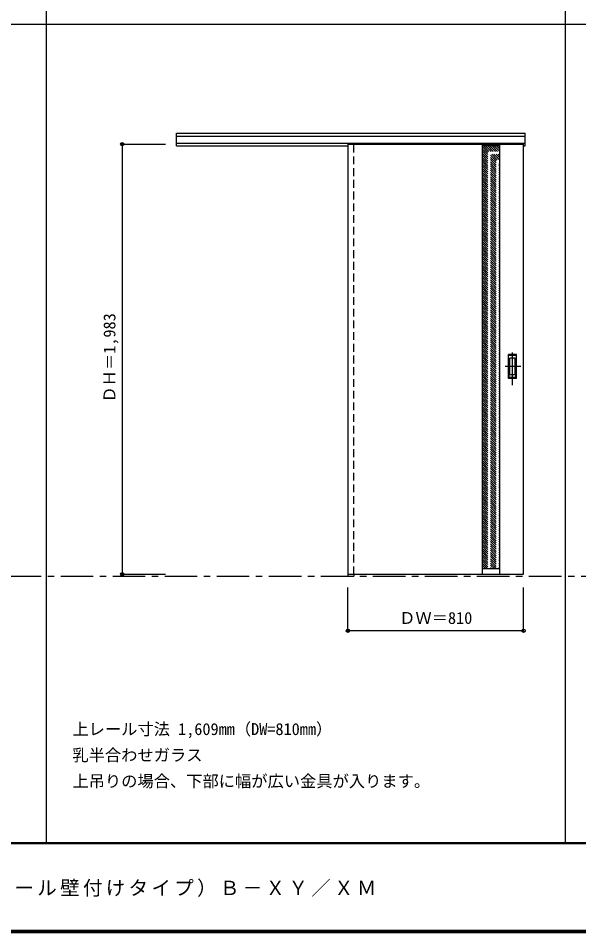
# Model space of a CAD drawing. Units: millimetres, scale not verified. Extents: x -6000 to 5700, y -4307 to 4260.
# Drawn here: x -3046 to -461, y -4205 to 12 of the extents above; entities that cross this region are included whole.
import ezdxf
from ezdxf.enums import TextEntityAlignment as Align

# ---------------------------------------------------------------- set-up
doc = ezdxf.new("R2010")
doc.units = ezdxf.units.MM
doc.header["$LTSCALE"] = 30
doc.header["$PDMODE"] = 32
doc.header["$PDSIZE"] = 15
doc.linetypes.add('CHAIN1', pattern=[8, 5, -1, 1, -1])
doc.linetypes.add('DASHED1', pattern=[1.8, 1.2, -0.6])
for name, color, linetype in [('0-1_通り芯', 7, 'CHAIN1'), ('0-2_扉', 3, 'Continuous'), ('0-3_仕上げ', 3, 'Continuous'), ('0-4_枠', 3, 'Continuous'), ('0-6_引手', 7, 'Continuous'), ('0-A_文字', 7, 'Continuous'), ('0-B_寸法', 4, 'Continuous'), ('0-C_ハッチ', 4, 'DASHED1'), ('F-1_枠', 6, 'Continuous'), ('F-A_文字', 7, 'Continuous')]:
    doc.layers.add(name, color=color, linetype=linetype)
doc.styles.add('ＭＳ ゴシック', font='')
doc.styles.get('ＭＳ ゴシック').set_extended_font_data('MS Gothic')

msp = doc.modelspace()

# ---------------------------------------------------------------- linework, layer by layer
at = {"layer": '0-1_通り芯'}
msp.add_line((-5490, -2560.5), (1678, -2560.5), dxfattribs=at)
at = {"layer": '0-2_扉', "color": 4, "linetype": 'DASHED1'}
msp.add_line((-1525, -568.5), (-1525, -572.5), dxfattribs=at)
at = {"layer": '0-2_扉'}
for q in [(-1525, -2551.5), (-715, -568.5)]:
    msp.add_line((-1525, -568.5), q, dxfattribs=at)
msp.add_lwpolyline([(-1525, -2551.5), (-715, -2551.5), (-715, -568.5)], dxfattribs=at)
at = {"layer": '0-3_仕上げ'}
for p, q in [((-905, -2551.5), (-905, -568.5)), ((-825, -2551.5), (-825, -568.5))]:
    msp.add_line(p, q, dxfattribs=at)
at = {"layer": '0-3_仕上げ', "color": 7}
for p, q in [((-825, -576.5), (-905, -576.5)), ((-825, -2527.5), (-905, -2527.5))]:
    msp.add_line(p, q, dxfattribs=at)
at = {"layer": '0-4_枠'}
for p, q in [((-2316, -518.5), (-707, -518.5)), ((-2316, -575.5), (-2316, -518.5)), ((-2316, -531.5), (-707, -531.5)), ((-2316, -563.5), (-707, -563.5)), ((-2316, -575.5), (-1525, -575.5)), ((-1526, -563.5), (-1526, -2560.5)), ((-1498, -568.5), (-1498, -563.5)), ((-1526, -2560.5), (-1498, -2560.5)), ((-1498, -2551.5), (-1498, -2560.5))]:
    msp.add_line(p, q, dxfattribs=at)
at = {"layer": '0-4_枠', "color": 4, "linetype": 'DASHED1'}
msp.add_line((-1498, -2551.5), (-1498, -568.5), dxfattribs=at)
at = {"layer": '0-4_枠'}
msp.add_lwpolyline([(-715, -575.5), (-707, -575.5), (-707, -518.5)], dxfattribs=at)
at = {"layer": '0-6_引手', "linetype": 'CHAIN1'}
for p, q in [((-766, -1679.23), (-766, -1508.38)), ((-727.93, -1594), (-800.44, -1594))]:
    msp.add_line(p, q, dxfattribs=at)
at = {"layer": '0-6_引手'}
for p, q in [((-747, -1539), (-785, -1539)), ((-785, -1649), (-785, -1539)), ((-753.5, -1555), (-778.5, -1555)), ((-778.5, -1633), (-778.5, -1555)), ((-753.5, -1633), (-753.5, -1555)), ((-747, -1649), (-747, -1539)), ((-753.5, -1633), (-778.5, -1633)), ((-747, -1649), (-785, -1649))]:
    msp.add_line(p, q, dxfattribs=at)
at = {"layer": '0-6_引手', "linetype": 'DASHED1'}
for p, q in [((-782, -1645), (-782, -1543)), ((-750, -1645), (-782, -1645))]:
    msp.add_line(p, q, dxfattribs=at)
msp.add_lwpolyline([(-750, -1645), (-750, -1543), (-782, -1543)], dxfattribs=at)
at = {"layer": '0-B_寸法'}
for p, q in [((-2566, -568.5), (-2566, -2551.5)), ((-2566, -568.5), (-2366, -568.5)), ((-2566, -2551.5), (-2366, -2551.5)), ((-1525, -2812.5), (-1525, -2612.5)), ((-715, -2812.5), (-715, -2612.5)), ((-715, -2812.5), (-1525, -2812.5))]:
    msp.add_line(p, q, dxfattribs=at)
at = {"layer": '0-B_寸法', "color": 7}
for p in [(-2566, -568.5), (-2566, -2551.5), (-1525, -2812.5), (-715, -2812.5)]:
    msp.add_point(p, dxfattribs=at)
at = {"layer": '0-C_ハッチ'}
for p, q in [((-905, -581.35), (-825, -661.35)), ((-899.95, -576.5), (-825, -651.45)), ((-890.05, -576.5), (-825, -641.55)), ((-880.15, -576.5), (-825, -631.65)), ((-870.25, -576.5), (-825, -621.75)), ((-860.35, -576.5), (-825, -611.85)), ((-850.45, -576.5), (-825, -601.95)), ((-840.55, -576.5), (-825, -592.05)), ((-830.65, -576.5), (-825, -582.15)), ((-905, -591.25), (-825, -671.25)), ((-905, -601.15), (-825, -681.15)), ((-905, -611.05), (-825, -691.05)), ((-905, -620.95), (-825, -700.95)), ((-905, -630.84), (-825, -710.84)), ((-905, -640.74), (-825, -720.74)), ((-905, -650.64), (-825, -730.64)), ((-905, -660.54), (-825, -740.54)), ((-905, -670.44), (-825, -750.44)), ((-905, -680.34), (-825, -760.34)), ((-905, -690.24), (-825, -770.24)), ((-905, -700.14), (-825, -780.14)), ((-905, -710.04), (-825, -790.04)), ((-905, -719.94), (-825, -799.94)), ((-905, -729.84), (-825, -809.84)), ((-905, -739.74), (-825, -819.74)), ((-905, -749.64), (-825, -829.64)), ((-905, -759.54), (-825, -839.54)), ((-905, -769.44), (-825, -849.44)), ((-905, -779.34), (-825, -859.34)), ((-905, -789.24), (-825, -869.24)), ((-905, -799.14), (-825, -879.14)), ((-905, -809.04), (-825, -889.04)), ((-905, -818.94), (-825, -898.94)), ((-905, -828.83), (-825, -908.83)), ((-905, -838.73), (-825, -918.73)), ((-905, -848.63), (-825, -928.63)), ((-905, -858.53), (-825, -938.53)), ((-905, -868.43), (-825, -948.43)), ((-905, -878.33), (-825, -958.33)), ((-905, -888.23), (-825, -968.23)), ((-905, -898.13), (-825, -978.13)), ((-905, -908.03), (-825, -988.03)), ((-905, -917.93), (-825, -997.93)), ((-905, -927.83), (-825, -1007.83)), ((-905, -937.73), (-825, -1017.73)), ((-905, -947.63), (-825, -1027.63)), ((-905, -957.53), (-825, -1037.53)), ((-905, -967.43), (-825, -1047.43)), ((-905, -977.33), (-825, -1057.33)), ((-905, -987.23), (-825, -1067.23)), ((-905, -997.13), (-825, -1077.13)), ((-905, -1007.03), (-825, -1087.03)), ((-905, -1016.92), (-825, -1096.92)), ((-905, -1026.82), (-825, -1106.82)), ((-905, -1036.72), (-825, -1116.72)), ((-905, -1046.62), (-825, -1126.62)), ((-905, -1056.52), (-825, -1136.52)), ((-905, -1066.42), (-825, -1146.42)), ((-905, -1076.32), (-825, -1156.32)), ((-905, -1086.22), (-825, -1166.22)), ((-905, -1096.12), (-825, -1176.12)), ((-905, -1106.02), (-825, -1186.02)), ((-905, -1115.92), (-825, -1195.92)), ((-905, -1125.82), (-825, -1205.82)), ((-905, -1135.72), (-825, -1215.72)), ((-905, -1145.62), (-825, -1225.62)), ((-905, -1155.52), (-825, -1235.52)), ((-905, -1165.42), (-825, -1245.42)), ((-905, -1175.32), (-825, -1255.32)), ((-905, -1185.22), (-825, -1265.22)), ((-905, -1195.12), (-825, -1275.12)), ((-905, -1205.02), (-825, -1285.02)), ((-905, -1214.91), (-825, -1294.91)), ((-905, -1224.81), (-825, -1304.81)), ((-905, -1234.71), (-825, -1314.71)), ((-905, -1244.61), (-825, -1324.61)), ((-905, -1254.51), (-825, -1334.51)), ((-905, -1264.41), (-825, -1344.41)), ((-905, -1274.31), (-825, -1354.31)), ((-905, -1284.21), (-825, -1364.21)), ((-905, -1294.11), (-825, -1374.11)), ((-905, -1304.01), (-825, -1384.01)), ((-905, -1313.91), (-825, -1393.91)), ((-905, -1323.81), (-825, -1403.81)), ((-905, -1333.71), (-825, -1413.71)), ((-905, -1343.61), (-825, -1423.61)), ((-905, -1353.51), (-825, -1433.51)), ((-905, -1363.41), (-825, -1443.41)), ((-905, -1373.31), (-825, -1453.31)), ((-905, -1383.21), (-825, -1463.21)), ((-905, -1393.11), (-825, -1473.11)), ((-905, -1403.01), (-825, -1483.01)), ((-905, -1412.9), (-825, -1492.9)), ((-905, -1422.8), (-825, -1502.8)), ((-905, -1432.7), (-825, -1512.7)), ((-905, -1442.6), (-825, -1522.6)), ((-905, -1452.5), (-825, -1532.5)), ((-905, -1462.4), (-825, -1542.4)), ((-905, -1472.3), (-825, -1552.3)), ((-905, -1482.2), (-825, -1562.2)), ((-905, -1492.1), (-825, -1572.1)), ((-905, -1502), (-825, -1582)), ((-905, -1511.9), (-825, -1591.9)), ((-905, -1521.8), (-825, -1601.8)), ((-905, -1531.7), (-825, -1611.7)), ((-905, -1541.6), (-825, -1621.6)), ((-905, -1551.5), (-825, -1631.5)), ((-905, -1561.4), (-825, -1641.4)), ((-905, -1571.3), (-825, -1651.3)), ((-905, -1581.2), (-825, -1661.2)), ((-905, -1591.1), (-825, -1671.1)), ((-905, -1601), (-825, -1681)), ((-905, -1610.89), (-825, -1690.89)), ((-905, -1620.79), (-825, -1700.79)), ((-905, -1630.69), (-825, -1710.69)), ((-905, -1640.59), (-825, -1720.59)), ((-905, -1650.49), (-825, -1730.49)), ((-905, -1660.39), (-825, -1740.39)), ((-905, -1670.29), (-825, -1750.29)), ((-905, -1680.19), (-825, -1760.19)), ((-905, -1690.09), (-825, -1770.09)), ((-905, -1699.99), (-825, -1779.99)), ((-905, -1709.89), (-825, -1789.89)), ((-905, -1719.79), (-825, -1799.79)), ((-905, -1729.69), (-825, -1809.69)), ((-905, -1739.59), (-825, -1819.59)), ((-905, -1749.49), (-825, -1829.49)), ((-905, -1759.39), (-825, -1839.39)), ((-905, -1769.29), (-825, -1849.29)), ((-905, -1779.19), (-825, -1859.19)), ((-905, -1789.09), (-825, -1869.09)), ((-905, -1798.99), (-825, -1878.99)), ((-905, -1808.88), (-825, -1888.88)), ((-905, -1818.78), (-825, -1898.78)), ((-905, -1828.68), (-825, -1908.68)), ((-905, -1838.58), (-825, -1918.58)), ((-905, -1848.48), (-825, -1928.48)), ((-905, -1858.38), (-825, -1938.38)), ((-905, -1868.28), (-825, -1948.28)), ((-905, -1878.18), (-825, -1958.18)), ((-905, -1888.08), (-825, -1968.08)), ((-905, -1897.98), (-825, -1977.98)), ((-905, -1907.88), (-825, -1987.88)), ((-905, -1917.78), (-825, -1997.78)), ((-905, -1927.68), (-825, -2007.68)), ((-905, -1937.58), (-825, -2017.58)), ((-905, -1947.48), (-825, -2027.48)), ((-905, -1957.38), (-825, -2037.38)), ((-905, -1967.28), (-825, -2047.28)), ((-905, -1977.18), (-825, -2057.18)), ((-905, -1987.08), (-825, -2067.08)), ((-905, -1996.97), (-825, -2076.97)), ((-905, -2006.87), (-825, -2086.87)), ((-905, -2016.77), (-825, -2096.77)), ((-905, -2026.67), (-825, -2106.67)), ((-905, -2036.57), (-825, -2116.57)), ((-905, -2046.47), (-825, -2126.47)), ((-905, -2056.37), (-825, -2136.37)), ((-905, -2066.27), (-825, -2146.27)), ((-905, -2076.17), (-825, -2156.17)), ((-905, -2086.07), (-825, -2166.07)), ((-905, -2095.97), (-825, -2175.97)), ((-905, -2105.87), (-825, -2185.87)), ((-905, -2115.77), (-825, -2195.77)), ((-905, -2125.67), (-825, -2205.67)), ((-905, -2135.57), (-825, -2215.57)), ((-905, -2145.47), (-825, -2225.47)), ((-905, -2155.37), (-825, -2235.37)), ((-905, -2165.27), (-825, -2245.27)), ((-905, -2175.17), (-825, -2255.17)), ((-905, -2185.07), (-825, -2265.07)), ((-905, -2194.96), (-825, -2274.96)), ((-905, -2204.86), (-825, -2284.86)), ((-905, -2214.76), (-825, -2294.76)), ((-905, -2224.66), (-825, -2304.66)), ((-905, -2234.56), (-825, -2314.56)), ((-905, -2244.46), (-825, -2324.46)), ((-905, -2254.36), (-825, -2334.36)), ((-905, -2264.26), (-825, -2344.26)), ((-905, -2274.16), (-825, -2354.16)), ((-905, -2284.06), (-825, -2364.06)), ((-905, -2293.96), (-825, -2373.96)), ((-905, -2303.86), (-825, -2383.86)), ((-905, -2313.76), (-825, -2393.76)), ((-905, -2323.66), (-825, -2403.66)), ((-905, -2333.56), (-825, -2413.56)), ((-905, -2343.46), (-825, -2423.46)), ((-905, -2353.36), (-825, -2433.36)), ((-905, -2363.26), (-825, -2443.26)), ((-905, -2373.16), (-825, -2453.16)), ((-905, -2383.06), (-825, -2463.06)), ((-905, -2392.95), (-825, -2472.95)), ((-905, -2402.85), (-825, -2482.85)), ((-905, -2412.75), (-825, -2492.75)), ((-905, -2422.65), (-825, -2502.65)), ((-905, -2432.55), (-825, -2512.55)), ((-905, -2442.45), (-825, -2522.45)), ((-905, -2452.35), (-829.85, -2527.5)), ((-905, -2462.25), (-839.75, -2527.5)), ((-905, -2472.15), (-849.65, -2527.5)), ((-905, -2482.05), (-859.55, -2527.5)), ((-905, -2491.95), (-869.45, -2527.5)), ((-905, -2501.85), (-879.35, -2527.5)), ((-905, -2511.75), (-889.25, -2527.5)), ((-905, -2521.65), (-899.15, -2527.5))]:
    msp.add_line(p, q, dxfattribs=at)
at = {"layer": 'F-1_枠'}
for p, q in [((-2916, -3790), (-2916, 4175)), ((-522, -3790), (-522, 4175)), ((-6000, -15.5), (5700, -15.5)), ((5700, -3790), (-6000, -3790)), ((5700, -3795), (-6000, -3795)), ((5700, -4195), (-6000, -4195)), ((5700, -4200), (-6000, -4200)), ((5700, -4205), (-6000, -4205))]:
    msp.add_line(p, q, dxfattribs=at)

# ---------------------------------------------------------------- texts
at = {"layer": '0-A_文字', "style": 'ＭＳ ゴシック'}
for s, p in [('上レール寸法 1,609mm（DW=810mm）', (-2796, -3310)), ('乳半合わせガラス', (-2796, -3430)), ('上吊りの場合、下部に幅が広い金具が入ります。', (-2796, -3550))]:
    msp.add_text(s, height=54.99, dxfattribs=at).set_placement(p, align=Align.BOTTOM_LEFT)
at = {"layer": '0-B_寸法', "color": 7, "style": 'ＭＳ ゴシック'}
msp.add_text('ＤＨ＝1,983', height=54.99, rotation=90, dxfattribs=at).set_placement((-2581, -1760.25), align=Align.BOTTOM_LEFT)
msp.add_text('ＤＷ＝810', height=54.99, dxfattribs=at).set_placement((-1288.75, -2797.5), align=Align.BOTTOM_LEFT)
at = {"layer": 'F-A_文字', "insert": (-5221.43, -4040), "char_height": 65.98, "attachment_point": 7, "style": 'ＭＳ ゴシック'}
msp.add_mtext('\\T1.17;ドレタス\u3000H20アウトセット上吊り引き戸（レール壁付けタイプ）Ｂ－ＸＹ／ＸＭ', dxfattribs=at)

doc.saveas('drawing.dxf')
